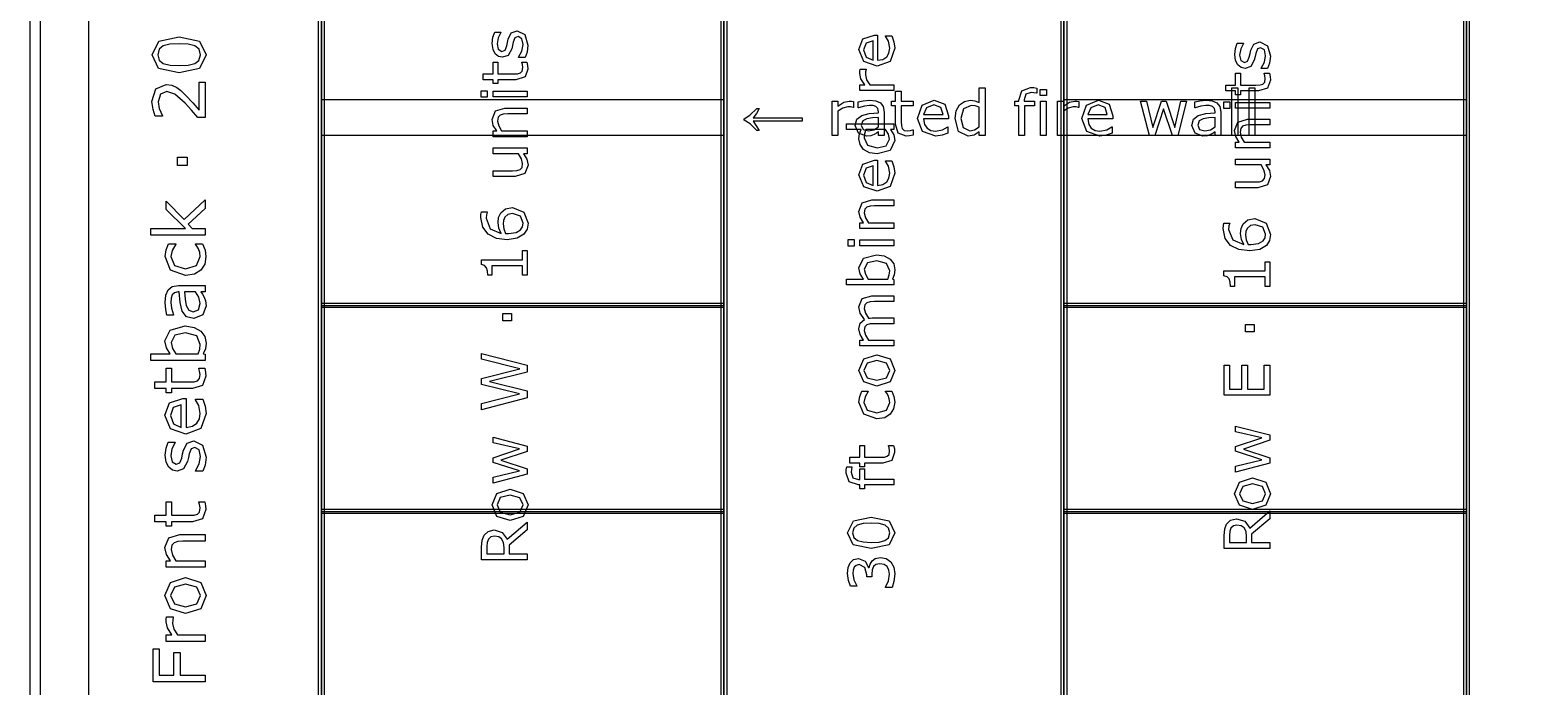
# Model space of a CAD drawing. Header units: inches. Extents: x -33163 to 19162, y -8858 to 30669.
# Drawn here: x 7209 to 8765, y 27369 to 28054 of the extents above; entities that cross this region are included whole.
import ezdxf

# ---------------------------------------------------------------- set-up
doc = ezdxf.new("R2010")
doc.units = ezdxf.units.IN
doc.layers.add('Layer 1', color=7, linetype='Continuous')
doc.layers.add('SOLID-2', color=253, linetype='Continuous')

# ---------------------------------------------------------------- blocks, each defined once
blk = doc.blocks.new('A$C0f725650')
at = {"layer": 'Layer 1', "color": 7}
for points in [[(112.058393, 276.383298), (112.058393, 156.739072), (171.642279, 156.739072), (171.642279, 276.383298), (112.058393, 276.383298)], [(112.375687, 276.066006), (171.324985, 276.066006), (171.324985, 157.056366), (112.375687, 157.056366), (112.375687, 276.066006)], [(120.591195, 269.437995), (120.591195, 171.886449), (132.682432, 171.886449), (132.682432, 269.437995), (120.591195, 269.437995)], [(142.551584, 269.437995), (142.551584, 171.886449), (154.642821, 171.886449), (154.642821, 269.437995), (142.551584, 269.437995)]]:
    blk.add_lwpolyline(points, close=True, dxfattribs=at)
for points in [[(113.804538, 269.345494), (120.683696, 269.345494), (120.683696, 171.97895), (113.804538, 171.97895), (113.804538, 269.345494)], [(120.683696, 269.345494), (132.589931, 269.345494), (132.589931, 171.97895), (120.683696, 171.97895), (120.683696, 269.345494)], [(120.776197, 269.252993), (132.49743, 269.252993), (132.49743, 172.071451), (120.776197, 172.071451), (120.776197, 269.252993)], [(132.589931, 269.345494), (142.644085, 269.345494), (142.644085, 171.97895), (132.589931, 171.97895), (132.589931, 269.345494)], [(142.644085, 269.345494), (154.55032, 269.345494), (154.55032, 171.97895), (142.644085, 171.97895), (142.644085, 269.345494)], [(142.736586, 269.252993), (154.457819, 269.252993), (154.457819, 172.071451), (142.736586, 172.071451), (142.736586, 269.252993)], [(154.55032, 269.345494), (161.429478, 269.345494), (161.429478, 171.97895), (154.55032, 171.97895), (154.55032, 269.345494)], [(116.474187, 222.517951), (117.082934, 222.387726), (117.276204, 221.985684), (117.079836, 221.580541), (116.476256, 221.453417), (115.870607, 221.58261), (115.674239, 221.985684), (115.873708, 222.389795), (116.474187, 222.517951), (116.474187, 222.517951)], [(126.477997, 222.69625), (126.704986, 222.5814), (126.793613, 222.269403), (126.767393, 222.063214), (126.708613, 221.906766), (126.517796, 221.906766), (126.517796, 221.915815), (126.614562, 222.094871), (126.649831, 222.283879), (126.613657, 222.459319), (126.499712, 222.522623), (126.409277, 222.488259), (126.356826, 222.356226), (126.337829, 222.26127), (126.314308, 222.155463), (126.211213, 221.966456), (126.043007, 221.911293), (125.925445, 221.936614), (125.826872, 222.01529), (125.759951, 222.143705), (125.73463, 222.319148), (125.757252, 222.501824), (125.810608, 222.656465), (125.992379, 222.656465), (125.992379, 222.647416), (125.911896, 222.489158), (125.878434, 222.306482), (125.914607, 222.149127), (126.020414, 222.08492), (126.114466, 222.123806), (126.166012, 222.246795), (126.187707, 222.351699), (126.207604, 222.449368), (126.300751, 222.632044), (126.478, 222.69625), (126.477997, 222.69625)], [(137.129627, 222.565062), (137.129627, 221.820793), (137.292409, 221.848828), (137.405453, 221.925695), (137.470564, 222.036928), (137.49226, 222.179813), (137.451564, 222.386908), (137.370173, 222.536122), (137.370173, 222.545171), (137.555564, 222.545171), (137.616153, 222.369731), (137.640574, 222.181628), (137.504922, 221.789146), (137.117867, 221.64807), (136.724479, 221.782817), (136.578882, 222.139126), (136.698254, 222.453834), (137.037381, 222.565067), (137.129627, 222.565062)], [(136.999405, 222.399568), (136.792311, 222.331742), (136.719061, 222.130077), (136.799547, 221.912132), (136.999405, 221.820793), (136.999405, 222.399568)], [(148.438397, 222.366556), (148.665386, 222.251706), (148.754013, 221.939709), (148.727793, 221.733522), (148.669013, 221.577072), (148.478196, 221.577072), (148.478196, 221.586121), (148.574962, 221.765177), (148.610231, 221.954185), (148.574057, 222.129627), (148.460112, 222.192928), (148.369677, 222.158564), (148.317226, 222.026532), (148.298229, 221.931576), (148.274708, 221.825769), (148.171613, 221.636762), (148.003407, 221.581599), (147.885845, 221.606919), (147.787272, 221.685596), (147.720351, 221.814011), (147.69503, 221.989454), (147.717652, 222.17213), (147.771008, 222.32677), (147.952779, 222.32677), (147.952779, 222.317722), (147.872296, 222.159464), (147.838834, 221.976788), (147.875007, 221.819433), (147.980814, 221.755226), (148.074866, 221.794112), (148.126412, 221.917101), (148.148107, 222.022005), (148.168004, 222.119673), (148.261151, 222.302349), (148.4384, 222.366556), (148.438397, 222.366556)], [(116.943409, 222.246134), (116.747038, 222.294709), (116.474187, 222.30815), (116.201336, 222.294709), (116.004968, 222.2451), (115.885077, 222.145881), (115.844771, 221.985684), (115.885077, 221.824455), (116.007034, 221.724202), (116.206503, 221.675627), (116.476256, 221.663218), (116.746006, 221.674595), (116.940308, 221.723173), (117.0633, 221.81929), (117.105673, 221.985687), (117.065366, 222.146918), (116.943409, 222.246137), (116.943409, 222.246134)], [(126.760151, 221.769305), (126.780947, 221.664403), (126.789097, 221.564023), (126.705896, 221.328893), (126.439117, 221.248407), (125.901942, 221.248407), (125.901942, 221.133557), (125.759057, 221.133557), (125.759057, 221.248407), (125.468764, 221.248407), (125.468764, 221.418423), (125.759057, 221.418423), (125.759057, 221.769305), (125.901942, 221.769305), (125.901942, 221.418423), (126.362248, 221.418423), (126.487046, 221.422047), (126.570247, 221.447368), (126.623603, 221.501629), (126.639874, 221.60834), (126.628127, 221.695155), (126.607331, 221.760266), (126.607331, 221.769315), (126.760151, 221.769305)], [(136.792311, 221.55944), (136.792311, 221.550391), (136.779663, 221.476234), (136.775139, 221.392131), (136.810408, 221.240202), (136.899938, 221.099127), (137.617066, 221.099127), (137.617066, 220.929111), (136.606923, 220.929111), (136.606923, 221.099127), (136.756137, 221.099127), (136.641287, 221.277281), (136.606923, 221.435541), (136.609648, 221.499748), (136.617797, 221.559435), (136.792311, 221.55944)], [(148.720551, 221.439613), (148.741347, 221.334709), (148.749497, 221.234328), (148.666296, 220.999201), (148.399517, 220.918715), (147.862342, 220.918715), (147.862342, 220.803862), (147.719457, 220.803862), (147.719457, 220.918715), (147.429164, 220.918715), (147.429164, 221.088728), (147.719457, 221.088728), (147.719457, 221.439613), (147.862342, 221.439613), (147.862342, 221.088728), (148.322648, 221.088728), (148.447446, 221.092353), (148.530647, 221.117674), (148.584003, 221.171934), (148.600274, 221.278646), (148.588527, 221.365461), (148.567731, 221.430575), (148.567731, 221.439624), (148.720551, 221.439613)], [(117.244166, 221.174367), (117.244166, 220.132571), (117.028158, 220.132571), (116.842124, 220.349611), (116.657122, 220.553216), (116.352233, 220.825032), (116.107285, 220.898414), (115.920216, 220.818833), (115.852004, 220.598692), (115.885077, 220.395085), (115.986362, 220.181146), (115.986362, 220.170801), (115.769322, 220.170801), (115.703176, 220.366137), (115.673204, 220.603849), (115.787925, 220.974884), (116.09695, 221.109242), (116.261282, 221.086514), (116.40494, 221.021401), (116.531033, 220.926317), (116.668492, 220.795058), (116.87933, 220.566649), (117.067432, 220.346508), (117.067432, 221.174364), (117.244166, 221.174367)], [(140.312188, 219.60389), (140.142175, 219.60389), (140.142175, 219.709697), (139.989341, 219.611124), (139.816613, 219.575855), (139.529033, 219.715123), (139.423226, 220.101274), (139.4594, 220.330072), (139.558878, 220.500993), (139.701761, 220.605895), (139.871776, 220.642069), (140.012855, 220.624897), (140.142175, 220.573349), (140.142175, 221.011048), (140.312188, 221.011048), (140.312188, 219.60389)], [(141.841422, 220.846448), (141.832373, 220.846448), (141.759121, 220.86272), (141.67954, 220.871769), (141.520377, 220.822935), (141.471543, 220.648398), (141.471543, 220.614033), (141.778113, 220.614033), (141.778113, 220.471148), (141.47697, 220.471148), (141.47697, 219.60389), (141.306954, 219.60389), (141.306954, 220.471148), (141.192104, 220.471148), (141.192104, 220.614033), (141.306954, 220.614033), (141.306954, 220.647495), (141.396484, 220.923318), (141.655124, 221.020081), (141.757314, 221.014657), (141.841417, 221.00201), (141.841422, 220.846448)], [(147.783816, 219.60389), (147.6138, 219.60389), (147.6138, 221.011038), (147.783816, 221.011038), (147.783816, 219.60389)], [(148.292054, 219.60389), (148.122038, 219.60389), (148.122038, 221.011038), (148.292054, 221.011038), (148.292054, 219.60389)], [(120.683696, 220.662222), (132.589931, 220.662222), (132.589931, 219.60389), (120.683696, 219.60389), (120.683696, 220.662222)], [(125.589946, 220.919229), (125.589946, 220.727509), (125.413598, 220.727509), (125.413598, 220.919229), (125.589946, 220.919229)], [(126.7692, 220.908378), (126.7692, 220.738362), (125.759057, 220.738362), (125.759057, 220.908378), (126.7692, 220.908378)], [(136.419926, 220.428645), (136.410877, 220.428645), (136.33672, 220.441293), (136.252617, 220.445817), (136.100688, 220.410548), (135.959612, 220.321018), (135.959612, 219.60389), (135.789597, 219.60389), (135.789597, 220.614033), (135.959612, 220.614033), (135.959612, 220.464819), (136.137767, 220.579669), (136.296024, 220.614033), (136.360233, 220.611308), (136.419921, 220.603159), (136.419926, 220.428645)], [(137.332401, 219.60389), (137.16329, 219.60389), (137.16329, 219.711506), (137.101793, 219.668099), (137.027639, 219.624689), (136.929971, 219.590325), (136.80065, 219.575852), (136.56914, 219.666287), (136.474184, 219.896892), (136.523018, 220.082283), (136.664096, 220.194418), (136.885658, 220.249584), (137.16329, 220.271279), (137.16329, 220.2975), (137.142494, 220.393361), (137.084617, 220.453045), (136.997802, 220.481081), (136.891995, 220.488304), (136.742778, 220.470206), (136.572762, 220.419565), (136.563714, 220.419565), (136.563714, 220.592293), (136.707504, 220.622135), (136.892892, 220.638407), (137.078283, 220.620309), (137.215741, 220.560622), (137.302556, 220.453006), (137.332401, 220.289321), (137.332401, 219.60389)], [(138.184285, 219.612933), (138.079383, 219.592137), (137.979, 219.583988), (137.743873, 219.667189), (137.663387, 219.933968), (137.663387, 220.471143), (137.548537, 220.471143), (137.548537, 220.614028), (137.663387, 220.614028), (137.663387, 220.904321), (137.833402, 220.904321), (137.833402, 220.614028), (138.184285, 220.614028), (138.184285, 220.471143), (137.833402, 220.471143), (137.833402, 220.010837), (137.837027, 219.886039), (137.862348, 219.802838), (137.916606, 219.749482), (138.023318, 219.73321), (138.110135, 219.744958), (138.175246, 219.765754), (138.184295, 219.765754), (138.184285, 219.612933)], [(139.235124, 220.091329), (138.490854, 220.091329), (138.518889, 219.928547), (138.595759, 219.815503), (138.706992, 219.750392), (138.849877, 219.728696), (139.056969, 219.769392), (139.206186, 219.850783), (139.215235, 219.850783), (139.215235, 219.665392), (139.039792, 219.604803), (138.85169, 219.580382), (138.45921, 219.716034), (138.318132, 220.103089), (138.452879, 220.496477), (138.809187, 220.642074), (139.123895, 220.522702), (139.235129, 220.183575), (139.235124, 220.091329)], [(142.131715, 220.783144), (141.939995, 220.783144), (141.939995, 220.959492), (142.131715, 220.959492), (142.131715, 220.783144)], [(142.120862, 219.60389), (141.950846, 219.60389), (141.950846, 220.614033), (142.120862, 220.614033), (142.120862, 219.60389)], [(143.087598, 220.428645), (143.078549, 220.428645), (143.004394, 220.441293), (142.920291, 220.445817), (142.768362, 220.410548), (142.627284, 220.321018), (142.627284, 219.60389), (142.457271, 219.60389), (142.457271, 220.614033), (142.627284, 220.614033), (142.627284, 220.464819), (142.805438, 220.579669), (142.963699, 220.614033), (143.027905, 220.611308), (143.087592, 220.603159), (143.087598, 220.428645)], [(142.644085, 220.662222), (154.55032, 220.662222), (154.55032, 219.60389), (142.644085, 219.60389), (142.644085, 220.662222)], [(144.093219, 220.091329), (143.34895, 220.091329), (143.376985, 219.928547), (143.453855, 219.815503), (143.565088, 219.750392), (143.707973, 219.728696), (143.915065, 219.769392), (144.064282, 219.850783), (144.073331, 219.850783), (144.073331, 219.665392), (143.897888, 219.604803), (143.709786, 219.580382), (143.317303, 219.716034), (143.176228, 220.103089), (143.310974, 220.496477), (143.667283, 220.642074), (143.981991, 220.522702), (144.093225, 220.183575), (144.093219, 220.091329)], [(146.272672, 220.614033), (146.009509, 219.60389), (145.852154, 219.60389), (145.592609, 220.382523), (145.334873, 219.60389), (145.178422, 219.60389), (144.912548, 220.614033), (145.089798, 220.614033), (145.275188, 219.831783), (145.527497, 220.614033), (145.667668, 220.614033), (145.926309, 219.831783), (146.101751, 220.614033), (146.272672, 220.614033)], [(147.284622, 219.60389), (147.115511, 219.60389), (147.115511, 219.711506), (147.054017, 219.668099), (146.979862, 219.624689), (146.882194, 219.590325), (146.752874, 219.575852), (146.521364, 219.666287), (146.426407, 219.896892), (146.475242, 220.082283), (146.616317, 220.194418), (146.837882, 220.249584), (147.115511, 220.271279), (147.115511, 220.2975), (147.094715, 220.393361), (147.036837, 220.453045), (146.95002, 220.481081), (146.844213, 220.488304), (146.694999, 220.470206), (146.524983, 220.419565), (146.515934, 220.419565), (146.515934, 220.592293), (146.659725, 220.622135), (146.845113, 220.638407), (147.030501, 220.620309), (147.16796, 220.560622), (147.254777, 220.453006), (147.284619, 220.289321), (147.284622, 219.60389)], [(147.550346, 220.589537), (147.550346, 220.397818), (147.373998, 220.397818), (147.373998, 220.589537), (147.550346, 220.589537)], [(148.7296, 220.578684), (148.7296, 220.408668), (147.719457, 220.408668), (147.719457, 220.578684), (148.7296, 220.578684)], [(126.7692, 220.409184), (126.7692, 220.239168), (126.194042, 220.239168), (126.063816, 220.231019), (125.967958, 220.201177), (125.91189, 220.136063), (125.892893, 220.025734), (125.927257, 219.880137), (126.014977, 219.734537), (126.7692, 219.734537), (126.7692, 219.564524), (125.759057, 219.564524), (125.759057, 219.734537), (125.871195, 219.734537), (125.7681, 219.899129), (125.731021, 220.073664), (125.829594, 220.323261), (126.113555, 220.409173), (126.7692, 220.409184)], [(133.56403, 220.396089), (133.632761, 220.396089), (133.552275, 220.245969), (133.456414, 220.116649), (134.89883, 220.116649), (134.89883, 220.02531), (133.456414, 220.02531), (133.635473, 219.745871), (133.564935, 219.745871), (133.364172, 219.943017), (133.19054, 220.05425), (133.19054, 220.094945), (133.356939, 220.197135), (133.56403, 220.396089), (133.56403, 220.396089)], [(137.16329, 219.852582), (137.16329, 220.133831), (136.97971, 220.120258), (136.813311, 220.094038), (136.694844, 220.028927), (136.649626, 219.90865), (136.702077, 219.77752), (136.862145, 219.734112), (137.025829, 219.768477), (137.16329, 219.852579), (137.16329, 219.852582)], [(139.06963, 220.221551), (139.001806, 220.428645), (138.800139, 220.501895), (138.582194, 220.421409), (138.490854, 220.221551), (139.06963, 220.221551)], [(140.142175, 219.852582), (140.142175, 220.432262), (140.019184, 220.474765), (139.900716, 220.486512), (139.67825, 220.387035), (139.598669, 220.104881), (139.660163, 219.830868), (139.857309, 219.737721), (140.003811, 219.769373), (140.142175, 219.852572), (140.142175, 219.852582)], [(143.927725, 220.221551), (143.859899, 220.428645), (143.658234, 220.501895), (143.440289, 220.421409), (143.34895, 220.221551), (143.927725, 220.221551)], [(147.115511, 219.852582), (147.115511, 220.133831), (146.93193, 220.120258), (146.765534, 220.094038), (146.647064, 220.028927), (146.60185, 219.90865), (146.654301, 219.77752), (146.814368, 219.734112), (146.978052, 219.768477), (147.115511, 219.852579), (147.115511, 219.852582)], [(137.617066, 219.943391), (137.617066, 219.773375), (137.511259, 219.773375), (137.609832, 219.620542), (137.645101, 219.447814), (137.505833, 219.160236), (137.119682, 219.054427), (136.890884, 219.0906), (136.719963, 219.190078), (136.615061, 219.332964), (136.578887, 219.502979), (136.596059, 219.644055), (136.647607, 219.773375), (136.209908, 219.773375), (136.209908, 219.943391), (137.617066, 219.943391)], [(137.368374, 219.773375), (136.788694, 219.773375), (136.746191, 219.650387), (136.734444, 219.531917), (136.833921, 219.30945), (137.116075, 219.229869), (137.390088, 219.291363), (137.483235, 219.488509), (137.451583, 219.635012), (137.368384, 219.773375), (137.368374, 219.773375)], [(148.7296, 220.07949), (148.7296, 219.909474), (148.154442, 219.909474), (148.024216, 219.901325), (147.928358, 219.871483), (147.87229, 219.806369), (147.853293, 219.69604), (147.887657, 219.550443), (147.975377, 219.404845), (148.7296, 219.404845), (148.7296, 219.23483), (147.719457, 219.23483), (147.719457, 219.404845), (147.831595, 219.404845), (147.7285, 219.569435), (147.691421, 219.743969), (147.789994, 219.993566), (148.073955, 220.079479), (148.7296, 220.07949)], [(116.716035, 218.96055), (116.716035, 218.713538), (116.423546, 218.713538), (116.423546, 218.96055), (116.716035, 218.96055)], [(126.7692, 219.22993), (126.7692, 219.059914), (126.657062, 219.059914), (126.761061, 218.895325), (126.797235, 218.721692), (126.700469, 218.473905), (126.414701, 218.38528), (125.759057, 218.38528), (125.759057, 218.555293), (126.334215, 218.555293), (126.466247, 218.562543), (126.559394, 218.59329), (126.617271, 218.656594), (126.635369, 218.769635), (126.601005, 218.913425), (126.513282, 219.059927), (125.759067, 219.059927), (125.759067, 219.229943), (126.7692, 219.22993)], [(137.129627, 218.866327), (137.129627, 218.122057), (137.292409, 218.150092), (137.405453, 218.226959), (137.470564, 218.338192), (137.49226, 218.481078), (137.451564, 218.688172), (137.370173, 218.837386), (137.370173, 218.846435), (137.555564, 218.846435), (137.616153, 218.670996), (137.640574, 218.482893), (137.504922, 218.09041), (137.117867, 217.949335), (136.724479, 218.084079), (136.578882, 218.440388), (136.698254, 218.755099), (137.037381, 218.866332), (137.129627, 218.866327)], [(148.7296, 218.900235), (148.7296, 218.73022), (148.617462, 218.73022), (148.721461, 218.56563), (148.757635, 218.391998), (148.660869, 218.144211), (148.375101, 218.055586), (147.719457, 218.055586), (147.719457, 218.225599), (148.294615, 218.225599), (148.426647, 218.232849), (148.519794, 218.263596), (148.577671, 218.3269), (148.595769, 218.43994), (148.561405, 218.583731), (148.473682, 218.730233), (147.719467, 218.730233), (147.719467, 218.900249), (148.7296, 218.900235)], [(136.999405, 218.700833), (136.792311, 218.633007), (136.719061, 218.431339), (136.799547, 218.213394), (136.999405, 218.122057), (136.999405, 218.700833)], [(117.244166, 217.694478), (117.244166, 217.438164), (116.73877, 216.975143), (116.858661, 216.849054), (117.244166, 216.849054), (117.244166, 216.654752), (115.635996, 216.654752), (115.635996, 216.849054), (116.667457, 216.849054), (116.089716, 217.410258), (116.089716, 217.655206), (116.623015, 217.118804), (117.244166, 217.694478)], [(126.332405, 217.473707), (126.667915, 217.338058), (126.797235, 217.00707), (126.766488, 216.826204), (126.675149, 216.682413), (126.476195, 216.562137), (126.177764, 216.520536), (125.860342, 216.55852), (125.614361, 216.681508), (125.455199, 216.886793), (125.397321, 217.179798), (125.401846, 217.269327), (125.418117, 217.34258), (125.590848, 217.34258), (125.590848, 217.333531), (125.565527, 217.256662), (125.55288, 217.152662), (125.674967, 216.842475), (126.00324, 216.707729), (125.933607, 216.856945), (125.909186, 217.027863), (125.925458, 217.17889), (125.98876, 217.313634), (126.128028, 217.433006), (126.332408, 217.473702), (126.332405, 217.473707)], [(137.617066, 217.693401), (137.617066, 217.523385), (137.041908, 217.523385), (136.911682, 217.515236), (136.815824, 217.485394), (136.759756, 217.42028), (136.740759, 217.309951), (136.775123, 217.164354), (136.862843, 217.018757), (137.617066, 217.018757), (137.617066, 216.848741), (136.606923, 216.848741), (136.606923, 217.018757), (136.719061, 217.018757), (136.615966, 217.183346), (136.578887, 217.357881), (136.67746, 217.607478), (136.961421, 217.69339), (137.617066, 217.693401)], [(126.339628, 217.290129), (126.200362, 217.264808), (126.104501, 217.183417), (126.06652, 217.091176), (126.057472, 216.985369), (126.075569, 216.842483), (126.131637, 216.706834), (126.170523, 216.704109), (126.216645, 216.703315), (126.442728, 216.732255), (126.572953, 216.813646), (126.631736, 216.903173), (126.649833, 217.008983), (126.570252, 217.21517), (126.339644, 217.290232), (126.339628, 217.290129)], [(148.292805, 217.144013), (148.628315, 217.008364), (148.757635, 216.677376), (148.726888, 216.496509), (148.635549, 216.352719), (148.436595, 216.232442), (148.138164, 216.190845), (147.820742, 216.228826), (147.574761, 216.351814), (147.415599, 216.557099), (147.357721, 216.850103), (147.362246, 216.939633), (147.378517, 217.012885), (147.551248, 217.012885), (147.551248, 217.003837), (147.525927, 216.926967), (147.51328, 216.82297), (147.635367, 216.512781), (147.96364, 216.378034), (147.894007, 216.527251), (147.869586, 216.698172), (147.885858, 216.849196), (147.94916, 216.98394), (148.088428, 217.103315), (148.292808, 217.144008), (148.292805, 217.144013)], [(148.300028, 216.960435), (148.160762, 216.935114), (148.064901, 216.853726), (148.02692, 216.761481), (148.017872, 216.655675), (148.035969, 216.512789), (148.092037, 216.37714), (148.130923, 216.374415), (148.177045, 216.373621), (148.403128, 216.402561), (148.533353, 216.483952), (148.592136, 216.573482), (148.610233, 216.679289), (148.530652, 216.885478), (148.300044, 216.960538), (148.300028, 216.960435)], [(117.171818, 216.397403), (117.244166, 216.212401), (117.270016, 216.027399), (117.233842, 215.797955), (117.12222, 215.619155), (116.934117, 215.502369), (116.668502, 215.461027), (116.224085, 215.616055), (116.062856, 216.027399), (116.090759, 216.221704), (116.158974, 216.397403), (116.374979, 216.397403), (116.374979, 216.387057), (116.268527, 216.203088), (116.231318, 216.01912), (116.342941, 215.757638), (116.668502, 215.662555), (116.989928, 215.755572), (117.10155, 216.01912), (117.086046, 216.139011), (117.045739, 216.248564), (117.000263, 216.328145), (116.95789, 216.387057), (116.95789, 216.397403), (117.171818, 216.397403)], [(126.7692, 216.199496), (126.7692, 215.470602), (126.631741, 215.470602), (126.631741, 215.750946), (125.729214, 215.750946), (125.729214, 215.470602), (125.606223, 215.470602), (125.597174, 215.592689), (125.569141, 215.691262), (125.512166, 215.756373), (125.418115, 215.784408), (125.418115, 215.924579), (126.631736, 215.924579), (126.631736, 216.199496), (126.7692, 216.199496)], [(136.437814, 216.52319), (136.437814, 216.331471), (136.261467, 216.331471), (136.261467, 216.52319), (136.437814, 216.52319)], [(137.617066, 216.512337), (137.617066, 216.342324), (136.606923, 216.342324), (136.606923, 216.512337), (137.617066, 216.512337)], [(137.104307, 216.075542), (137.3322, 216.039371), (137.502216, 215.94351), (137.609832, 215.802434), (137.645101, 215.633323), (137.624305, 215.483204), (137.570047, 215.356596), (137.617066, 215.345743), (137.617066, 215.18658), (136.209918, 215.18658), (136.209918, 215.356596), (136.712729, 215.356596), (136.616871, 215.508525), (136.578887, 215.689391), (136.716346, 215.971545), (137.104307, 216.075542), (137.104307, 216.075542)], [(137.108831, 215.900102), (136.834818, 215.840415), (136.740767, 215.647793), (136.773324, 215.497672), (136.855617, 215.356596), (137.434393, 215.356596), (137.47961, 215.48049), (137.492257, 215.598959), (137.400015, 215.819616), (137.108818, 215.900102), (137.108831, 215.900102)], [(148.7296, 215.869805), (148.7296, 215.140908), (148.592141, 215.140908), (148.592141, 215.421252), (147.689614, 215.421252), (147.689614, 215.140908), (147.566623, 215.140908), (147.557574, 215.262994), (147.529541, 215.361567), (147.472566, 215.426679), (147.378515, 215.454714), (147.378515, 215.594885), (148.592136, 215.594885), (148.592136, 215.869805), (148.7296, 215.869805)], [(117.244166, 215.169571), (117.244166, 214.976303), (117.121177, 214.976303), (117.170787, 214.906022), (117.220396, 214.821274), (117.259668, 214.709651), (117.276204, 214.561858), (117.172853, 214.297275), (116.909302, 214.188754), (116.697429, 214.244565), (116.569273, 214.405796), (116.506228, 214.65901), (116.481437, 214.976303), (116.451465, 214.976303), (116.341909, 214.952517), (116.273697, 214.886372), (116.241658, 214.787153), (116.233403, 214.666231), (116.254067, 214.495699), (116.311945, 214.301395), (116.311945, 214.291049), (116.114542, 214.291049), (116.080435, 214.455382), (116.061835, 214.667255), (116.082498, 214.879127), (116.150713, 215.036224), (116.273702, 215.135442), (116.46077, 215.169547), (117.244166, 215.169571)], [(116.959946, 214.976303), (116.63852, 214.976303), (116.654024, 214.766497), (116.683996, 214.576328), (116.75841, 214.440936), (116.895869, 214.38926), (117.045731, 214.449204), (117.095341, 214.632137), (117.056066, 214.819207), (116.959948, 214.976303), (116.959946, 214.976303)], [(137.617066, 214.859212), (137.617066, 214.689196), (137.041908, 214.689196), (136.916204, 214.682872), (136.819441, 214.658451), (136.760658, 214.598764), (136.740762, 214.486626), (136.776936, 214.343741), (136.867367, 214.200858), (136.916202, 214.205382), (136.970462, 214.207234), (137.617066, 214.207234), (137.617066, 214.037219), (137.041908, 214.037219), (136.915302, 214.030895), (136.818536, 214.006474), (136.760658, 213.946789), (136.740762, 213.834651), (136.775126, 213.694478), (136.862846, 213.555212), (137.617066, 213.555212), (137.617066, 213.385196), (136.606923, 213.385196), (136.606923, 213.555212), (136.719061, 213.555212), (136.615966, 213.713469), (136.578887, 213.88258), (136.622295, 214.057118), (136.742572, 214.164734), (136.617773, 214.352834), (136.578887, 214.534608), (136.680172, 214.779683), (136.961421, 214.859265), (137.617066, 214.859212)], [(120.683696, 214.629523), (120.683696, 214.524103), (132.589931, 214.524103), (132.589931, 214.629523), (120.683696, 214.629523)], [(120.683696, 214.576813), (132.589931, 214.576813)], [(142.644085, 214.629523), (142.644085, 214.524103), (154.55032, 214.524103), (154.55032, 214.629523), (142.644085, 214.629523)], [(142.644085, 214.576813), (154.55032, 214.576813)], [(116.658146, 213.969647), (116.918594, 213.928306), (117.112898, 213.818753), (117.235887, 213.657521), (117.276194, 213.464251), (117.252434, 213.292685), (117.190421, 213.147993), (117.244166, 213.135589), (117.244166, 212.953688), (115.635996, 212.953688), (115.635996, 213.147993), (116.210639, 213.147993), (116.101085, 213.321625), (116.057675, 213.528331), (116.214771, 213.850791), (116.658157, 213.969647), (116.658146, 213.969647)], [(126.307085, 214.339277), (126.307085, 214.123142), (126.051156, 214.123142), (126.051156, 214.339277), (126.307085, 214.339277)], [(148.267485, 214.009583), (148.267485, 213.793447), (148.011556, 213.793447), (148.011556, 214.009583), (148.267485, 214.009583)], [(116.663306, 213.769144), (116.350145, 213.700929), (116.242658, 213.480788), (116.279867, 213.309222), (116.373918, 213.147993), (117.035376, 213.147993), (117.087051, 213.289587), (117.101524, 213.424977), (116.996104, 213.677159), (116.663308, 213.769144), (116.663306, 213.769144)], [(125.422642, 213.160022), (126.7692, 212.810045), (126.7692, 212.608378), (125.65144, 212.325321), (126.7692, 212.048594), (126.7692, 211.851448), (125.422642, 211.495139), (125.422642, 211.67872), (126.542212, 211.961776), (125.422642, 212.240313), (125.422642, 212.422085), (126.553065, 212.703334), (125.422642, 212.984583), (125.422642, 213.160022)], [(137.112448, 213.121981), (137.502218, 212.995373), (137.645104, 212.656249), (137.502218, 212.315312), (137.112448, 212.189609), (136.72268, 212.315312), (136.57889, 212.656249), (136.72268, 212.995373), (137.112448, 213.121981), (137.112448, 213.121981)], [(117.233821, 212.71908), (117.25758, 212.599189), (117.266894, 212.484469), (117.171808, 212.21575), (116.866918, 212.123768), (116.253004, 212.123768), (116.253004, 211.992508), (116.089706, 211.992508), (116.089706, 212.123768), (115.757942, 212.123768), (115.757942, 212.31807), (116.089706, 212.31807), (116.089706, 212.71908), (116.253004, 212.71908), (116.253004, 212.31807), (116.779069, 212.31807), (116.921695, 212.322197), (117.016778, 212.351135), (117.077757, 212.413148), (117.096357, 212.535102), (117.082916, 212.634321), (117.059156, 212.708735), (117.059156, 212.71908), (117.233821, 212.71908)], [(137.112448, 212.946539), (136.821253, 212.869672), (136.725392, 212.656249), (136.821253, 212.441016), (137.112448, 212.365051), (137.400933, 212.441921), (137.498602, 212.656249), (137.401836, 212.868767), (137.112448, 212.946539), (137.112448, 212.946539)], [(148.7296, 212.810434), (148.7296, 211.92328), (147.383042, 211.92328), (147.383042, 212.810434), (147.542207, 212.810434), (147.542207, 212.102339), (147.911176, 212.102339), (147.911176, 212.810434), (148.070339, 212.810434), (148.070339, 212.102339), (148.570437, 212.102339), (148.570437, 212.810434), (148.7296, 212.810434)], [(116.687084, 211.825078), (116.687084, 210.974486), (116.87312, 211.006524), (117.002311, 211.094373), (117.076725, 211.221498), (117.101516, 211.384796), (117.055008, 211.621473), (116.961988, 211.792005), (116.961988, 211.80235), (117.173861, 211.80235), (117.243108, 211.601846), (117.271013, 211.386873), (117.115983, 210.938322), (116.673635, 210.777091), (116.22405, 210.931086), (116.057651, 211.338298), (116.194078, 211.697964), (116.58165, 211.825088), (116.687084, 211.825078)], [(137.553765, 212.043107), (137.617069, 211.881232), (137.639664, 211.719355), (137.608012, 211.518592), (137.510344, 211.362142), (137.345755, 211.259952), (137.11334, 211.223778), (136.724474, 211.35943), (136.583398, 211.719355), (136.607819, 211.889371), (136.667504, 212.043107), (136.856512, 212.043107), (136.856512, 212.034058), (136.763365, 211.873086), (136.730808, 211.712116), (136.828476, 211.483318), (137.113342, 211.40012), (137.394591, 211.481508), (137.49226, 211.712116), (137.478686, 211.817018), (137.443418, 211.912876), (137.403627, 211.982512), (137.366548, 212.034058), (137.366548, 212.043107), (137.553765, 212.043107)], [(116.538256, 211.635943), (116.301578, 211.558428), (116.217862, 211.32795), (116.309847, 211.078872), (116.538256, 210.974486), (116.538256, 211.635943)], [(147.719457, 211.013516), (148.7296, 210.750357), (148.7296, 210.593001), (147.950967, 210.333456), (148.7296, 210.07572), (148.7296, 209.91927), (147.719457, 209.653396), (147.719457, 209.830645), (148.501707, 210.016033), (147.719457, 210.268345), (147.719457, 210.408515), (148.501707, 210.667156), (147.719457, 210.842598), (147.719457, 211.013516)], [(116.91136, 210.580709), (117.170776, 210.449452), (117.272061, 210.092884), (117.242089, 209.857242), (117.174909, 209.678442), (116.956834, 209.678442), (116.956834, 209.688787), (117.067422, 209.893426), (117.107728, 210.109431), (117.066387, 210.309938), (116.936165, 210.382283), (116.832811, 210.343011), (116.772867, 210.192114), (116.751171, 210.083595), (116.7243, 209.962673), (116.606476, 209.746664), (116.414241, 209.68362), (116.279883, 209.712557), (116.167229, 209.802476), (116.090746, 209.949237), (116.061808, 210.149741), (116.087658, 210.358513), (116.148634, 210.535246), (116.356374, 210.535246), (116.356374, 210.524901), (116.264389, 210.344032), (116.226149, 210.13526), (116.26749, 209.955426), (116.388412, 209.882046), (116.495899, 209.926488), (116.554811, 210.067048), (116.579602, 210.186936), (116.60233, 210.298558), (116.708782, 210.50733), (116.911355, 210.580709), (116.91136, 210.580709)], [(125.759057, 210.683047), (126.7692, 210.419885), (126.7692, 210.262529), (125.990567, 210.002984), (126.7692, 209.745248), (126.7692, 209.588798), (125.759057, 209.322923), (125.759057, 209.500173), (126.541307, 209.685563), (125.759057, 209.937872), (125.759057, 210.078043), (126.541307, 210.336684), (125.759057, 210.512126), (125.759057, 210.683047)], [(137.608025, 210.439718), (137.628821, 210.334816), (137.636971, 210.234433), (137.55377, 209.999306), (137.286991, 209.91882), (136.749816, 209.91882), (136.749816, 209.80397), (136.60693, 209.80397), (136.60693, 209.91882), (136.316638, 209.91882), (136.316638, 210.088836), (136.60693, 210.088836), (136.60693, 210.439718), (136.749816, 210.439718), (136.749816, 210.088836), (137.210121, 210.088836), (137.33492, 210.092461), (137.418121, 210.117781), (137.471477, 210.172039), (137.487748, 210.278753), (137.476001, 210.365568), (137.455205, 210.43068), (137.455205, 210.439728), (137.608025, 210.439718)], [(136.37451, 209.807587), (136.37451, 209.798538), (136.358238, 209.725288), (136.34919, 209.645707), (136.398024, 209.486542), (136.572561, 209.437708), (136.606925, 209.437708), (136.606925, 209.74428), (136.749811, 209.74428), (136.749811, 209.443134), (137.617066, 209.443134), (137.617066, 209.273118), (136.749808, 209.273118), (136.749808, 209.158268), (136.606923, 209.158268), (136.606923, 209.273118), (136.573461, 209.273118), (136.297638, 209.362648), (136.200875, 209.621289), (136.206299, 209.723478), (136.218946, 209.807581), (136.37451, 209.807587)], [(126.264579, 209.149291), (126.65435, 209.022683), (126.797235, 208.683559), (126.65435, 208.342622), (126.264579, 208.216919), (125.874812, 208.342622), (125.731021, 208.683559), (125.874812, 209.022683), (126.264579, 209.149291), (126.264579, 209.149291)], [(148.224979, 209.479763), (148.61475, 209.353155), (148.757635, 209.014031), (148.61475, 208.673094), (148.224979, 208.547391), (147.835212, 208.673094), (147.691421, 209.014031), (147.835212, 209.353155), (148.224979, 209.479763), (148.224979, 209.479763)], [(148.224979, 209.304321), (147.933785, 209.227454), (147.837924, 209.014031), (147.933785, 208.798798), (148.224979, 208.722833), (148.513465, 208.799703), (148.611133, 209.014031), (148.514367, 209.226549), (148.224979, 209.304321), (148.224979, 209.304321)], [(117.233821, 208.777206), (117.25758, 208.657315), (117.266894, 208.542595), (117.171808, 208.273876), (116.866918, 208.181894), (116.253004, 208.181894), (116.253004, 208.050634), (116.089706, 208.050634), (116.089706, 208.181894), (115.757942, 208.181894), (115.757942, 208.376196), (116.089706, 208.376196), (116.089706, 208.777206), (116.253004, 208.777206), (116.253004, 208.376196), (116.779069, 208.376196), (116.921695, 208.380323), (117.016778, 208.409261), (117.077757, 208.471274), (117.096357, 208.593231), (117.082916, 208.692449), (117.059156, 208.766863), (117.059156, 208.777208), (117.233821, 208.777206)], [(126.264579, 208.973848), (125.973385, 208.896982), (125.877524, 208.683559), (125.973385, 208.468326), (126.264579, 208.392361), (126.553065, 208.46923), (126.650733, 208.683559), (126.553967, 208.896077), (126.264579, 208.973848), (126.264579, 208.973848)], [(120.683696, 208.544114), (120.683696, 208.438694), (132.589931, 208.438694), (132.589931, 208.544114), (120.683696, 208.544114)], [(120.683696, 208.491404), (132.589931, 208.491404)], [(136.943337, 208.323572), (137.475993, 208.209624), (137.645104, 207.857838), (137.473278, 207.503339), (136.945147, 207.392105), (136.415206, 207.505148), (136.243383, 207.857838), (136.417918, 208.211434), (136.943337, 208.323572), (136.943337, 208.323572)], [(142.644085, 208.544114), (142.644085, 208.438694), (154.55032, 208.438694), (154.55032, 208.544114), (142.644085, 208.544114)], [(142.644085, 208.491404), (154.55032, 208.491404)], [(148.7296, 208.503984), (148.7296, 208.271569), (148.194232, 207.821209), (148.194232, 207.5689), (148.7296, 207.5689), (148.7296, 207.38984), (147.383042, 207.38984), (147.383042, 207.766951), (147.399314, 207.970425), (147.455382, 208.116928), (147.572041, 208.230873), (147.749291, 208.272473), (147.993461, 208.199224), (148.140868, 207.997556), (148.7296, 208.503984)], [(117.244166, 207.803622), (117.244166, 207.609321), (116.586841, 207.609321), (116.438013, 207.600007), (116.32846, 207.5659), (116.264381, 207.491486), (116.242685, 207.365396), (116.28196, 207.198997), (116.382213, 207.032601), (117.244166, 207.032601), (117.244166, 206.838297), (116.089716, 206.838297), (116.089716, 207.032601), (116.217872, 207.032601), (116.100051, 207.220704), (116.057675, 207.420173), (116.170332, 207.705428), (116.494859, 207.803612), (117.244166, 207.803622)], [(126.7692, 208.173511), (126.7692, 207.941096), (126.233832, 207.490739), (126.233832, 207.238427), (126.7692, 207.238427), (126.7692, 207.059368), (125.422642, 207.059368), (125.422642, 207.436478), (125.438914, 207.639953), (125.494982, 207.786456), (125.611641, 207.900403), (125.788891, 207.942001), (126.033061, 207.868751), (126.180468, 207.667084), (126.7692, 208.173511)], [(137.353906, 208.085731), (137.182084, 208.128236), (136.943337, 208.139984), (136.704593, 208.128236), (136.53277, 208.084826), (136.427866, 207.998011), (136.392597, 207.857838), (136.427866, 207.716762), (136.534578, 207.629042), (136.709115, 207.586537), (136.945147, 207.575689), (137.181179, 207.585637), (137.351194, 207.628142), (137.458811, 207.712245), (137.495887, 207.857843), (137.460618, 207.998921), (137.353906, 208.085736), (137.353906, 208.085731)], [(147.761959, 208.085276), (147.659769, 208.064479), (147.583805, 207.997558), (147.547631, 207.905317), (147.536783, 207.779613), (147.536783, 207.568902), (148.045021, 207.568902), (148.045021, 207.749768), (148.030548, 207.89808), (147.97448, 208.005697), (147.887662, 208.065384), (147.761959, 208.085281), (147.761959, 208.085276)], [(125.801559, 207.754803), (125.699369, 207.734007), (125.623405, 207.667086), (125.587231, 207.574845), (125.576383, 207.449141), (125.576383, 207.23843), (126.084621, 207.23843), (126.084621, 207.419299), (126.070148, 207.567608), (126.01408, 207.675225), (125.927262, 207.734912), (125.801559, 207.754809), (125.801559, 207.754803)], [(136.968658, 207.029465), (137.066326, 207.100908), (137.218255, 207.128943), (137.387366, 207.095484), (137.521208, 207.001433), (137.615256, 206.841365), (137.645101, 206.640602), (137.617971, 206.419943), (137.560093, 206.241788), (137.371086, 206.241788), (137.371086, 206.255362), (137.455189, 206.43623), (137.488651, 206.636993), (137.469654, 206.758172), (137.413586, 206.862172), (137.325863, 206.923666), (137.204684, 206.944463), (137.08531, 206.920941), (137.01025, 206.857637), (136.972269, 206.759064), (136.961421, 206.634266), (136.961421, 206.552875), (136.811302, 206.552875), (136.811302, 206.616179), (136.75433, 206.835028), (136.586124, 206.917324), (136.501116, 206.896528), (136.440524, 206.838651), (136.407969, 206.755452), (136.398921, 206.65507), (136.429668, 206.472394), (136.516483, 206.28972), (136.516483, 206.280672), (136.327478, 206.280672), (136.2696, 206.45159), (136.24247, 206.659586), (136.260567, 206.833219), (136.318445, 206.96887), (136.423347, 207.067443), (136.567137, 207.100903), (136.763378, 207.021321), (136.86828, 206.835028), (136.880927, 206.835028), (136.911674, 206.934506), (136.96865, 207.02946), (136.968658, 207.029465)], [(116.667457, 206.53755), (117.112909, 206.392858), (117.276204, 206.005286), (117.112909, 205.615645), (116.667457, 205.471985), (116.222008, 205.615645), (116.057675, 206.005286), (116.222008, 206.392858), (116.667457, 206.53755), (116.667457, 206.53755)], [(116.667457, 206.337047), (116.334662, 206.249197), (116.225109, 206.005286), (116.334662, 205.759306), (116.667457, 205.672488), (116.997154, 205.760338), (117.108774, 206.005286), (116.998186, 206.248163), (116.667457, 206.337047), (116.667457, 206.337047)], [(116.301589, 205.3707), (116.301589, 205.360354), (116.287116, 205.275603), (116.281957, 205.179486), (116.322264, 205.005853), (116.424583, 204.844624), (117.244166, 204.844624), (117.244166, 204.65032), (116.089716, 204.65032), (116.089716, 204.844624), (116.260248, 204.844624), (116.128991, 205.048229), (116.089716, 205.229095), (116.092812, 205.302477), (116.102099, 205.370689), (116.301589, 205.3707)], [(115.887144, 204.432256), (115.887144, 203.654011), (116.321226, 203.654011), (116.321226, 204.322702), (116.503127, 204.322702), (116.503127, 203.654011), (117.244166, 203.654011), (117.244166, 203.449372), (115.705243, 203.449372), (115.705243, 204.432256), (115.887144, 204.432256)]]:
    blk.add_lwpolyline(points, dxfattribs=at)

msp = doc.modelspace()

# ---------------------------------------------------------------- block references
at = {"layer": 'SOLID-2', "xscale": 35.3548193792485, "yscale": 35.3548193792485, "zscale": 35.3548193792485}
msp.add_blockref('A$C0f725650', (3247.20147, 20180.01122), dxfattribs=at)

doc.saveas('drawing.dxf')
